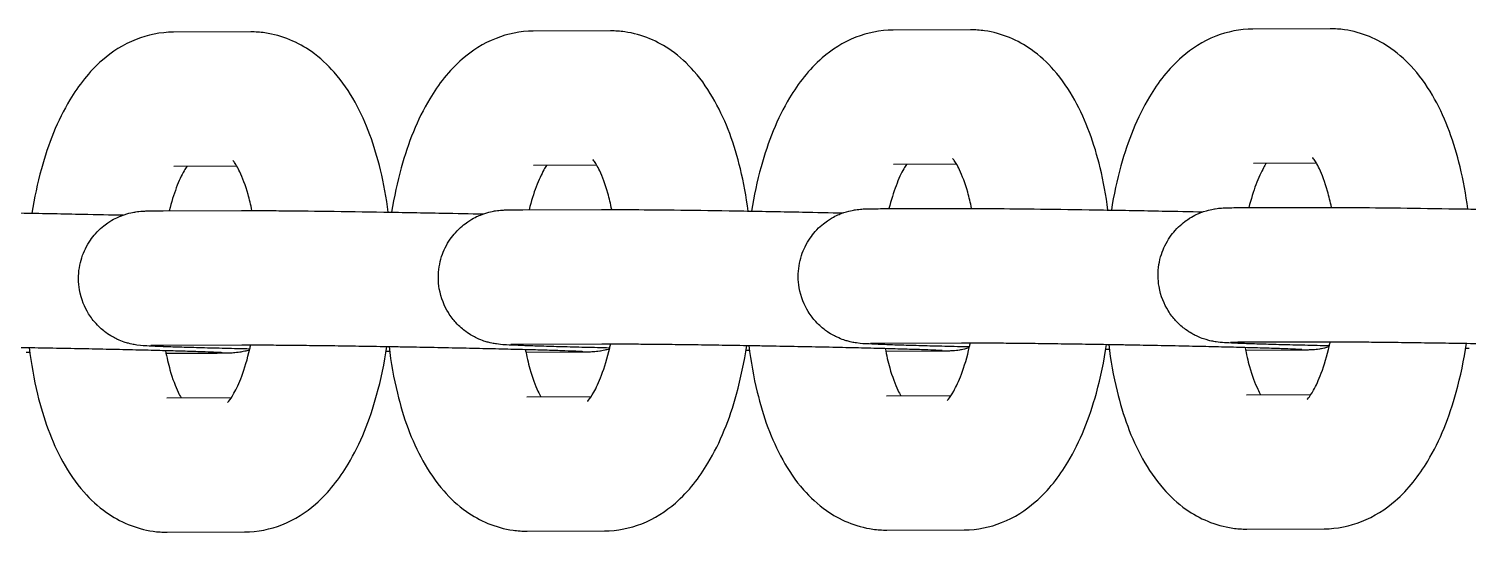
# Model space of a CAD drawing. Header units: millimetres. Extents: x 1060 to 4060, y 0 to 4400.
# Drawn here: x 2943.5 to 3007.8, y 2190 to 2212.5 of the extents above; entities that cross this region are included whole.
import ezdxf

# ---------------------------------------------------------------- set-up
doc = ezdxf.new("R2010")
doc.units = ezdxf.units.MM
doc.layers.add('AM_4', color=3, linetype='Continuous', lineweight=25)

msp = doc.modelspace()

# ---------------------------------------------------------------- linework, layer by layer
at = {"layer": 'AM_4'}
for p, q in [((2985.595, 2212.434), (2982.142, 2212.424)), ((3001.664, 2212.48), (2998.211, 2212.47)), ((2953.457, 2212.34), (2950.004, 2212.33)), ((2969.526, 2212.387), (2966.073, 2212.377)), ((2952.84, 2206.339), (2950.021, 2206.33)), ((2968.909, 2206.385), (2966.09, 2206.377)), ((2984.978, 2206.432), (2982.159, 2206.424)), ((3001.048, 2206.479), (2998.228, 2206.47)), ((2949.545, 2204.356), (2953.044, 2204.366)), ((2965.614, 2204.402), (2969.114, 2204.412)), ((2981.683, 2204.449), (2985.183, 2204.459)), ((2997.752, 2204.496), (3001.252, 2204.506)), ((2949.562, 2198.356), (2953.061, 2198.366)), ((2965.631, 2198.402), (2969.131, 2198.412)), ((2981.7, 2198.449), (2985.2, 2198.459)), ((2997.769, 2198.496), (3001.269, 2198.506)), ((2951.747, 2197.987), (2949.676, 2197.981)), ((2967.816, 2198.033), (2965.745, 2198.027)), ((2983.886, 2198.08), (2981.814, 2198.074)), ((2999.955, 2198.127), (2997.883, 2198.121)), ((2949.711, 2196), (2952.589, 2196.009)), ((2965.78, 2196.047), (2968.658, 2196.055)), ((2981.849, 2196.094), (2984.728, 2196.102)), ((2997.919, 2196.14), (3000.797, 2196.149)), ((2949.729, 2190), (2953.182, 2190.011)), ((2965.798, 2190.047), (2969.251, 2190.057)), ((2981.867, 2190.094), (2985.32, 2190.104)), ((2997.936, 2190.141), (3001.389, 2190.151))]:
    msp.add_line(p, q, dxfattribs=at)
for points, knots in [([(2982.142, 2212.424), (2981.561, 2212.422), (2980.987, 2212.302), (2979.895, 2211.871), (2979.396, 2211.543), (2978.368, 2210.651), (2977.907, 2210.048), (2976.961, 2208.469), (2976.554, 2207.433), (2976.069, 2205.68), (2975.927, 2205.018), (2975.817, 2204.339)], [3.141593, 3.141593, 3.141593, 3.141593, 3.306943, 3.306943, 3.497083, 3.497083, 3.769899, 3.769899, 4.1626, 4.1626, 4.386601, 4.386601, 4.386601, 4.386601]), ([(2991.737, 2204.388), (2991.653, 2205.033), (2991.537, 2205.663), (2991.125, 2207.358), (2990.764, 2208.372), (2989.99, 2209.767), (2989.687, 2210.217), (2989.027, 2210.968), (2988.693, 2211.281), (2987.726, 2211.961), (2987.01, 2212.282), (2986.017, 2212.42), (2985.806, 2212.434), (2985.595, 2212.434)], [1.910215, 1.910215, 1.910215, 1.910215, 2.123198, 2.123198, 2.504819, 2.504819, 2.699977, 2.699977, 2.854714, 2.854714, 3.081733, 3.081733, 3.141593, 3.141593, 3.141593, 3.141593]), ([(2998.211, 2212.47), (2997.63, 2212.469), (2997.056, 2212.348), (2995.964, 2211.917), (2995.466, 2211.589), (2994.437, 2210.698), (2993.976, 2210.094), (2993.03, 2208.515), (2992.623, 2207.48), (2992.138, 2205.727), (2991.996, 2205.065), (2991.887, 2204.385)], [3.141593, 3.141593, 3.141593, 3.141593, 3.306943, 3.306943, 3.497083, 3.497083, 3.769899, 3.769899, 4.1626, 4.1626, 4.386601, 4.386601, 4.386601, 4.386601]), ([(3007.806, 2204.434), (3007.722, 2205.08), (3007.606, 2205.71), (3007.194, 2207.405), (3006.833, 2208.419), (3006.059, 2209.814), (3005.757, 2210.263), (3005.096, 2211.014), (3004.762, 2211.328), (3003.795, 2212.008), (3003.079, 2212.328), (3002.086, 2212.467), (3001.875, 2212.481), (3001.664, 2212.48)], [1.910215, 1.910215, 1.910215, 1.910215, 2.123198, 2.123198, 2.504819, 2.504819, 2.699977, 2.699977, 2.854714, 2.854714, 3.081733, 3.081733, 3.141593, 3.141593, 3.141593, 3.141593]), ([(2950.004, 2212.33), (2949.422, 2212.329), (2948.849, 2212.208), (2947.757, 2211.777), (2947.258, 2211.449), (2946.23, 2210.558), (2945.769, 2209.954), (2944.823, 2208.375), (2944.416, 2207.34), (2943.931, 2205.587), (2943.788, 2204.925), (2943.679, 2204.245)], [3.141593, 3.141593, 3.141593, 3.141593, 3.306943, 3.306943, 3.497083, 3.497083, 3.769899, 3.769899, 4.1626, 4.1626, 4.386601, 4.386601, 4.386601, 4.386601]), ([(2959.599, 2204.294), (2959.514, 2204.94), (2959.399, 2205.569), (2958.987, 2207.265), (2958.626, 2208.279), (2957.852, 2209.674), (2957.549, 2210.123), (2956.889, 2210.874), (2956.555, 2211.188), (2955.588, 2211.868), (2954.872, 2212.188), (2953.878, 2212.327), (2953.668, 2212.341), (2953.457, 2212.34)], [1.910215, 1.910215, 1.910215, 1.910215, 2.123198, 2.123198, 2.504819, 2.504819, 2.699977, 2.699977, 2.854714, 2.854714, 3.081733, 3.081733, 3.141593, 3.141593, 3.141593, 3.141593]), ([(2966.073, 2212.377), (2965.492, 2212.375), (2964.918, 2212.255), (2963.826, 2211.824), (2963.327, 2211.496), (2962.299, 2210.604), (2961.838, 2210.001), (2960.892, 2208.422), (2960.485, 2207.387), (2960, 2205.634), (2959.857, 2204.971), (2959.748, 2204.292)], [3.141593, 3.141593, 3.141593, 3.141593, 3.306943, 3.306943, 3.497083, 3.497083, 3.769899, 3.769899, 4.1626, 4.1626, 4.386601, 4.386601, 4.386601, 4.386601]), ([(2975.668, 2204.341), (2975.583, 2204.986), (2975.468, 2205.616), (2975.056, 2207.312), (2974.695, 2208.326), (2973.921, 2209.72), (2973.618, 2210.17), (2972.958, 2210.921), (2972.624, 2211.234), (2971.657, 2211.914), (2970.941, 2212.235), (2969.947, 2212.373), (2969.737, 2212.388), (2969.526, 2212.387)], [1.910215, 1.910215, 1.910215, 1.910215, 2.123198, 2.123198, 2.504819, 2.504819, 2.699977, 2.699977, 2.854714, 2.854714, 3.081733, 3.081733, 3.141593, 3.141593, 3.141593, 3.141593]), ([(2969.578, 2204.412), (2969.526, 2204.669), (2969.467, 2204.911), (2969.29, 2205.539), (2969.161, 2205.881), (2968.936, 2206.353), (2968.839, 2206.505), (2968.75, 2206.623), (2968.73, 2206.642), (2968.73, 2206.642)], [2.0518507, 2.0518507, 2.0518507, 2.0518507, 2.1867068, 2.1867068, 2.4319972, 2.4319972, 2.6429764, 2.6429764, 2.7558455, 2.7558455, 2.7558455, 2.7558455]), ([(2985.647, 2204.459), (2985.595, 2204.716), (2985.536, 2204.958), (2985.359, 2205.586), (2985.23, 2205.928), (2985.005, 2206.4), (2984.908, 2206.552), (2984.819, 2206.669), (2984.8, 2206.688), (2984.8, 2206.688)], [2.0518507, 2.0518507, 2.0518507, 2.0518507, 2.1867068, 2.1867068, 2.4319972, 2.4319972, 2.6429764, 2.6429764, 2.7558455, 2.7558455, 2.7558455, 2.7558455]), ([(3001.716, 2204.506), (3001.664, 2204.762), (3001.605, 2205.004), (3001.428, 2205.633), (3001.299, 2205.975), (3001.075, 2206.447), (3000.977, 2206.599), (3000.888, 2206.716), (3000.869, 2206.735), (3000.869, 2206.735)], [2.0518507, 2.0518507, 2.0518507, 2.0518507, 2.1867068, 2.1867068, 2.4319972, 2.4319972, 2.6429764, 2.6429764, 2.7558455, 2.7558455, 2.7558455, 2.7558455]), ([(2950.596, 2206.332), (2950.56, 2206.277), (2950.52, 2206.211), (2950.369, 2205.943), (2950.249, 2205.686), (2950.021, 2205.081), (2949.914, 2204.735), (2949.819, 2204.356)], [3.7221344, 3.7221344, 3.7221344, 3.7221344, 3.8031098, 3.8031098, 4.0098094, 4.0098094, 4.2106777, 4.2106777, 4.2106777, 4.2106777]), ([(2953.509, 2204.366), (2953.457, 2204.622), (2953.398, 2204.864), (2953.221, 2205.493), (2953.092, 2205.835), (2952.867, 2206.307), (2952.77, 2206.459), (2952.681, 2206.576), (2952.661, 2206.595), (2952.661, 2206.595)], [2.0518507, 2.0518507, 2.0518507, 2.0518507, 2.1867068, 2.1867068, 2.4319972, 2.4319972, 2.6429764, 2.6429764, 2.7558455, 2.7558455, 2.7558455, 2.7558455]), ([(2966.666, 2206.379), (2966.629, 2206.323), (2966.589, 2206.258), (2966.438, 2205.989), (2966.318, 2205.733), (2966.091, 2205.127), (2965.983, 2204.782), (2965.888, 2204.403)], [3.7221344, 3.7221344, 3.7221344, 3.7221344, 3.8031098, 3.8031098, 4.0098094, 4.0098094, 4.2106777, 4.2106777, 4.2106777, 4.2106777]), ([(2982.735, 2206.425), (2982.698, 2206.37), (2982.658, 2206.304), (2982.507, 2206.036), (2982.387, 2205.779), (2982.16, 2205.174), (2982.052, 2204.829), (2981.957, 2204.45)], [3.7221344, 3.7221344, 3.7221344, 3.7221344, 3.8031098, 3.8031098, 4.0098094, 4.0098094, 4.2106777, 4.2106777, 4.2106777, 4.2106777]), ([(2998.804, 2206.472), (2998.767, 2206.417), (2998.727, 2206.351), (2998.577, 2206.083), (2998.456, 2205.826), (2998.229, 2205.221), (2998.121, 2204.875), (2998.027, 2204.497)], [3.7221344, 3.7221344, 3.7221344, 3.7221344, 3.8031098, 3.8031098, 4.0098094, 4.0098094, 4.2106777, 4.2106777, 4.2106777, 4.2106777]), ([(2936.975, 2204.319), (2937.081, 2204.319), (2937.195, 2204.319), (2937.441, 2204.319), (2937.573, 2204.319), (2937.855, 2204.318), (2938.004, 2204.317), (2938.316, 2204.315), (2938.478, 2204.314), (2939.283, 2204.307), (2940.018, 2204.299), (2941.607, 2204.278), (2942.46, 2204.266), (2944.202, 2204.237), (2945.09, 2204.221), (2946.576, 2204.191), (2947.187, 2204.178), (2947.767, 2204.166)], [6.283185, 6.283185, 6.283185, 6.283185, 6.36959, 6.36959, 6.457335, 6.457335, 6.545175, 6.545175, 6.631809, 6.631809, 6.956634, 6.956634, 7.278533, 7.278533, 7.599738, 7.599738, 7.83238, 7.83238, 7.83238, 7.83238]), ([(2953.413, 2198.179), (2953.231, 2198.183), (2953.051, 2198.188), (2952.684, 2198.196), (2952.497, 2198.201), (2952.131, 2198.21), (2951.951, 2198.214), (2951.603, 2198.223), (2951.434, 2198.227), (2951.111, 2198.236), (2950.957, 2198.24), (2950.658, 2198.249), (2950.514, 2198.253), (2950.238, 2198.262), (2950.107, 2198.266), (2949.858, 2198.274), (2949.742, 2198.278), (2949.525, 2198.286), (2949.424, 2198.29), (2949.126, 2198.302), (2948.958, 2198.309), (2948.686, 2198.326), (2948.644, 2198.319), (2948.334, 2198.364), (2948.299, 2198.369), (2948.195, 2198.387), (2948.122, 2198.4), (2947.887, 2198.464), (2947.756, 2198.493), (2947.354, 2198.684), (2947.201, 2198.762), (2946.864, 2199.01), (2946.715, 2199.131), (2946.44, 2199.433), (2946.325, 2199.577), (2946.045, 2200.031), (2945.883, 2200.397), (2945.755, 2201.142), (2945.752, 2201.487), (2945.854, 2202.124), (2945.954, 2202.415), (2946.212, 2202.943), (2946.375, 2203.162), (2946.737, 2203.569), (2946.924, 2203.711), (2947.336, 2203.992), (2947.509, 2204.064), (2947.879, 2204.214), (2948.001, 2204.24), (2948.203, 2204.286), (2948.269, 2204.297), (2948.385, 2204.314), (2948.429, 2204.32), (2948.526, 2204.33), (2948.567, 2204.333), (2948.699, 2204.343), (2948.761, 2204.345), (2949.023, 2204.353), (2949.245, 2204.355), (2949.545, 2204.356)], [4.705753, 4.705753, 4.705753, 4.705753, 4.779405, 4.779405, 4.859462, 4.859462, 4.940532, 4.940532, 5.021573, 5.021573, 5.101555, 5.101555, 5.182633, 5.182633, 5.264671, 5.264671, 5.346611, 5.346611, 5.427455, 5.427455, 5.605423, 5.605423, 5.762502, 5.762502, 5.779226, 5.779226, 5.801284, 5.801284, 5.818902, 5.818902, 5.826595, 5.826595, 5.831198, 5.831198, 5.834156, 5.834156, 5.838588, 5.838588, 5.841842, 5.841842, 5.845045, 5.845045, 5.848872, 5.848872, 5.854309, 5.854309, 5.863509, 5.863509, 5.879757, 5.879757, 5.897373, 5.897373, 5.917703, 5.917703, 5.9505, 5.9505, 6.036777, 6.036777, 6.283185, 6.283185, 6.283185, 6.283185]), ([(2953.044, 2204.366), (2953.15, 2204.366), (2953.264, 2204.366), (2953.51, 2204.366), (2953.642, 2204.365), (2953.924, 2204.364), (2954.073, 2204.363), (2954.385, 2204.361), (2954.547, 2204.36), (2955.352, 2204.354), (2956.087, 2204.346), (2957.677, 2204.325), (2958.529, 2204.312), (2960.271, 2204.283), (2961.159, 2204.267), (2962.645, 2204.238), (2963.256, 2204.225), (2963.836, 2204.212)], [6.283185, 6.283185, 6.283185, 6.283185, 6.36959, 6.36959, 6.457335, 6.457335, 6.545175, 6.545175, 6.631809, 6.631809, 6.956634, 6.956634, 7.278533, 7.278533, 7.599738, 7.599738, 7.83238, 7.83238, 7.83238, 7.83238]), ([(2969.483, 2198.226), (2969.3, 2198.23), (2969.12, 2198.234), (2968.753, 2198.243), (2968.566, 2198.247), (2968.2, 2198.256), (2968.02, 2198.261), (2967.672, 2198.27), (2967.503, 2198.274), (2967.18, 2198.283), (2967.026, 2198.287), (2966.727, 2198.296), (2966.583, 2198.3), (2966.308, 2198.308), (2966.176, 2198.313), (2965.928, 2198.321), (2965.811, 2198.325), (2965.594, 2198.333), (2965.493, 2198.336), (2965.195, 2198.348), (2965.027, 2198.356), (2964.755, 2198.372), (2964.713, 2198.366), (2964.403, 2198.41), (2964.368, 2198.416), (2964.264, 2198.434), (2964.191, 2198.447), (2963.956, 2198.51), (2963.825, 2198.539), (2963.424, 2198.731), (2963.27, 2198.808), (2962.933, 2199.056), (2962.784, 2199.178), (2962.509, 2199.48), (2962.394, 2199.624), (2962.114, 2200.078), (2961.952, 2200.444), (2961.824, 2201.189), (2961.821, 2201.534), (2961.923, 2202.171), (2962.023, 2202.461), (2962.281, 2202.989), (2962.444, 2203.208), (2962.806, 2203.615), (2962.993, 2203.758), (2963.405, 2204.039), (2963.578, 2204.111), (2963.948, 2204.261), (2964.071, 2204.286), (2964.272, 2204.333), (2964.338, 2204.343), (2964.454, 2204.361), (2964.498, 2204.366), (2964.595, 2204.377), (2964.636, 2204.38), (2964.768, 2204.389), (2964.83, 2204.391), (2965.092, 2204.4), (2965.314, 2204.402), (2965.614, 2204.402)], [4.705753, 4.705753, 4.705753, 4.705753, 4.779405, 4.779405, 4.859462, 4.859462, 4.940532, 4.940532, 5.021573, 5.021573, 5.101555, 5.101555, 5.182633, 5.182633, 5.264671, 5.264671, 5.346611, 5.346611, 5.427455, 5.427455, 5.605423, 5.605423, 5.762502, 5.762502, 5.779226, 5.779226, 5.801284, 5.801284, 5.818902, 5.818902, 5.826595, 5.826595, 5.831198, 5.831198, 5.834156, 5.834156, 5.838588, 5.838588, 5.841842, 5.841842, 5.845045, 5.845045, 5.848872, 5.848872, 5.854309, 5.854309, 5.863509, 5.863509, 5.879757, 5.879757, 5.897373, 5.897373, 5.917703, 5.917703, 5.9505, 5.9505, 6.036777, 6.036777, 6.283185, 6.283185, 6.283185, 6.283185]), ([(2969.114, 2204.412), (2969.219, 2204.413), (2969.333, 2204.413), (2969.579, 2204.412), (2969.711, 2204.412), (2969.993, 2204.411), (2970.142, 2204.41), (2970.454, 2204.408), (2970.616, 2204.407), (2971.421, 2204.4), (2972.156, 2204.392), (2973.746, 2204.372), (2974.598, 2204.359), (2976.34, 2204.33), (2977.228, 2204.314), (2978.714, 2204.285), (2979.325, 2204.272), (2979.906, 2204.259)], [6.283185, 6.283185, 6.283185, 6.283185, 6.36959, 6.36959, 6.457335, 6.457335, 6.545175, 6.545175, 6.631809, 6.631809, 6.956634, 6.956634, 7.278533, 7.278533, 7.599738, 7.599738, 7.83238, 7.83238, 7.83238, 7.83238]), ([(2985.552, 2198.273), (2985.369, 2198.277), (2985.19, 2198.281), (2984.822, 2198.289), (2984.635, 2198.294), (2984.269, 2198.303), (2984.089, 2198.307), (2983.741, 2198.316), (2983.572, 2198.321), (2983.249, 2198.33), (2983.095, 2198.334), (2982.796, 2198.342), (2982.652, 2198.347), (2982.377, 2198.355), (2982.245, 2198.359), (2981.997, 2198.367), (2981.88, 2198.371), (2981.663, 2198.379), (2981.562, 2198.383), (2981.264, 2198.395), (2981.097, 2198.403), (2980.824, 2198.419), (2980.782, 2198.412), (2980.472, 2198.457), (2980.437, 2198.462), (2980.333, 2198.481), (2980.26, 2198.494), (2980.026, 2198.557), (2979.894, 2198.586), (2979.493, 2198.777), (2979.339, 2198.855), (2979.002, 2199.103), (2978.853, 2199.225), (2978.579, 2199.526), (2978.463, 2199.671), (2978.183, 2200.125), (2978.021, 2200.49), (2977.893, 2201.236), (2977.89, 2201.58), (2977.992, 2202.218), (2978.092, 2202.508), (2978.351, 2203.036), (2978.513, 2203.255), (2978.875, 2203.662), (2979.062, 2203.804), (2979.474, 2204.085), (2979.647, 2204.158), (2980.018, 2204.307), (2980.14, 2204.333), (2980.341, 2204.379), (2980.407, 2204.39), (2980.523, 2204.408), (2980.567, 2204.413), (2980.664, 2204.424), (2980.705, 2204.427), (2980.837, 2204.436), (2980.899, 2204.438), (2981.161, 2204.446), (2981.383, 2204.448), (2981.683, 2204.449)], [4.705753, 4.705753, 4.705753, 4.705753, 4.779405, 4.779405, 4.859462, 4.859462, 4.940532, 4.940532, 5.021573, 5.021573, 5.101555, 5.101555, 5.182633, 5.182633, 5.264671, 5.264671, 5.346611, 5.346611, 5.427455, 5.427455, 5.605423, 5.605423, 5.762502, 5.762502, 5.779226, 5.779226, 5.801284, 5.801284, 5.818902, 5.818902, 5.826595, 5.826595, 5.831198, 5.831198, 5.834156, 5.834156, 5.838588, 5.838588, 5.841842, 5.841842, 5.845045, 5.845045, 5.848872, 5.848872, 5.854309, 5.854309, 5.863509, 5.863509, 5.879757, 5.879757, 5.897373, 5.897373, 5.917703, 5.917703, 5.9505, 5.9505, 6.036777, 6.036777, 6.283185, 6.283185, 6.283185, 6.283185]), ([(2985.183, 2204.459), (2985.288, 2204.459), (2985.402, 2204.459), (2985.648, 2204.459), (2985.78, 2204.459), (2986.062, 2204.458), (2986.211, 2204.457), (2986.523, 2204.455), (2986.685, 2204.454), (2987.49, 2204.447), (2988.225, 2204.439), (2989.815, 2204.418), (2990.668, 2204.406), (2992.409, 2204.377), (2993.297, 2204.361), (2994.784, 2204.331), (2995.394, 2204.318), (2995.975, 2204.306)], [6.283185, 6.283185, 6.283185, 6.283185, 6.36959, 6.36959, 6.457335, 6.457335, 6.545175, 6.545175, 6.631809, 6.631809, 6.956634, 6.956634, 7.278533, 7.278533, 7.599738, 7.599738, 7.83238, 7.83238, 7.83238, 7.83238]), ([(3001.621, 2198.319), (3001.438, 2198.323), (3001.259, 2198.328), (3000.892, 2198.336), (3000.705, 2198.341), (3000.338, 2198.35), (3000.158, 2198.354), (2999.81, 2198.363), (2999.642, 2198.367), (2999.319, 2198.376), (2999.164, 2198.38), (2998.865, 2198.389), (2998.721, 2198.393), (2998.446, 2198.402), (2998.314, 2198.406), (2998.066, 2198.414), (2997.949, 2198.418), (2997.732, 2198.426), (2997.631, 2198.43), (2997.333, 2198.442), (2997.166, 2198.449), (2996.893, 2198.466), (2996.852, 2198.459), (2996.541, 2198.504), (2996.506, 2198.509), (2996.402, 2198.528), (2996.329, 2198.54), (2996.095, 2198.604), (2995.963, 2198.633), (2995.562, 2198.824), (2995.408, 2198.902), (2995.071, 2199.15), (2994.922, 2199.271), (2994.648, 2199.573), (2994.533, 2199.717), (2994.252, 2200.171), (2994.09, 2200.537), (2993.962, 2201.282), (2993.959, 2201.627), (2994.061, 2202.264), (2994.161, 2202.555), (2994.42, 2203.083), (2994.582, 2203.302), (2994.944, 2203.709), (2995.131, 2203.851), (2995.543, 2204.132), (2995.716, 2204.204), (2996.087, 2204.354), (2996.209, 2204.38), (2996.41, 2204.426), (2996.476, 2204.437), (2996.592, 2204.455), (2996.636, 2204.46), (2996.733, 2204.47), (2996.774, 2204.473), (2996.906, 2204.483), (2996.968, 2204.485), (2997.23, 2204.493), (2997.452, 2204.495), (2997.752, 2204.496)], [4.705753, 4.705753, 4.705753, 4.705753, 4.779405, 4.779405, 4.859462, 4.859462, 4.940532, 4.940532, 5.021573, 5.021573, 5.101555, 5.101555, 5.182633, 5.182633, 5.264671, 5.264671, 5.346611, 5.346611, 5.427455, 5.427455, 5.605423, 5.605423, 5.762502, 5.762502, 5.779226, 5.779226, 5.801284, 5.801284, 5.818902, 5.818902, 5.826595, 5.826595, 5.831198, 5.831198, 5.834156, 5.834156, 5.838588, 5.838588, 5.841842, 5.841842, 5.845045, 5.845045, 5.848872, 5.848872, 5.854309, 5.854309, 5.863509, 5.863509, 5.879757, 5.879757, 5.897373, 5.897373, 5.917703, 5.917703, 5.9505, 5.9505, 6.036777, 6.036777, 6.283185, 6.283185, 6.283185, 6.283185]), ([(3001.252, 2204.506), (3001.357, 2204.506), (3001.471, 2204.506), (3001.717, 2204.506), (3001.85, 2204.505), (3002.131, 2204.504), (3002.28, 2204.503), (3002.592, 2204.501), (3002.755, 2204.5), (3003.559, 2204.494), (3004.294, 2204.486), (3005.884, 2204.465), (3006.737, 2204.452), (3008.478, 2204.423), (3009.366, 2204.407), (3010.853, 2204.378), (3011.463, 2204.365), (3012.044, 2204.352)], [6.283185, 6.283185, 6.283185, 6.283185, 6.36959, 6.36959, 6.457335, 6.457335, 6.545175, 6.545175, 6.631809, 6.631809, 6.956634, 6.956634, 7.278533, 7.278533, 7.599738, 7.599738, 7.83238, 7.83238, 7.83238, 7.83238]), ([(2936.992, 2198.319), (2937.321, 2198.32), (2937.765, 2198.318), (2938.441, 2198.314), (2938.589, 2198.313), (2938.897, 2198.31), (2939.059, 2198.308), (2939.392, 2198.305), (2939.564, 2198.303), (2939.915, 2198.299), (2940.094, 2198.297), (2940.463, 2198.293), (2940.653, 2198.29), (2941.043, 2198.285), (2941.243, 2198.282), (2941.648, 2198.277), (2941.854, 2198.274), (2942.268, 2198.267), (2942.476, 2198.264), (2942.896, 2198.257), (2943.108, 2198.254), (2943.537, 2198.247), (2943.754, 2198.243), (2944.189, 2198.236), (2944.406, 2198.232), (2944.838, 2198.224), (2945.052, 2198.22), (2945.479, 2198.212), (2945.691, 2198.208), (2946.115, 2198.199), (2946.326, 2198.195), (2946.745, 2198.186), (2946.951, 2198.182), (2947.356, 2198.173), (2947.554, 2198.169), (2947.942, 2198.16), (2948.133, 2198.156), (2948.507, 2198.147), (2948.691, 2198.143), (2949.05, 2198.134), (2949.224, 2198.129), (2949.559, 2198.121), (2949.72, 2198.116), (2950.03, 2198.108), (2950.177, 2198.104), (2950.463, 2198.096), (2950.6, 2198.092), (2950.86, 2198.084), (2950.983, 2198.08), (2951.213, 2198.072), (2951.32, 2198.069), (2951.801, 2198.051), (2952.082, 2198.038), (2952.18, 2198.031), (2952.188, 2198.031), (2952.188, 2198.031)], [6.283185, 6.283185, 6.283185, 6.283185, 6.57835, 6.57835, 6.656442, 6.656442, 6.735502, 6.735502, 6.814536, 6.814536, 6.892556, 6.892556, 6.971515, 6.971515, 7.051481, 7.051481, 7.131437, 7.131437, 7.210367, 7.210367, 7.289538, 7.289538, 7.369732, 7.369732, 7.449925, 7.449925, 7.529093, 7.529093, 7.608272, 7.608272, 7.688482, 7.688482, 7.768701, 7.768701, 7.8479, 7.8479, 7.926901, 7.926901, 8.006947, 8.006947, 8.087015, 8.087015, 8.166075, 8.166075, 8.244397, 8.244397, 8.323793, 8.323793, 8.403251, 8.403251, 8.481723, 8.481723, 8.784086, 8.784086, 8.828436, 8.828436, 8.828436, 8.828436]), ([(2948.998, 2198.349), (2948.998, 2198.349), (2949.006, 2198.349), (2949.068, 2198.351), (2949.181, 2198.353), (2949.4, 2198.355), (2949.477, 2198.355), (2949.562, 2198.356)], [5.9940694, 5.9940694, 5.9940694, 5.9940694, 6.0400138, 6.0400138, 6.2067642, 6.2067642, 6.2831853, 6.2831853, 6.2831853, 6.2831853]), ([(2952.419, 2195.791), (2952.419, 2195.791), (2952.441, 2195.811), (2952.53, 2195.919), (2952.614, 2196.037), (2952.817, 2196.398), (2952.937, 2196.655), (2953.185, 2197.314), (2953.311, 2197.733), (2953.43, 2198.251), (2953.443, 2198.308), (2953.455, 2198.366)], [0.364313, 0.364313, 0.364313, 0.364313, 0.4814287, 0.4814287, 0.6615172, 0.6615172, 0.8682167, 0.8682167, 1.1055917, 1.1055917, 1.134664, 1.134664, 1.134664, 1.134664]), ([(2953.061, 2198.366), (2953.39, 2198.367), (2953.835, 2198.365), (2954.51, 2198.36), (2954.658, 2198.359), (2954.966, 2198.357), (2955.128, 2198.355), (2955.461, 2198.352), (2955.633, 2198.35), (2955.984, 2198.346), (2956.164, 2198.344), (2956.533, 2198.339), (2956.722, 2198.337), (2957.112, 2198.332), (2957.312, 2198.329), (2957.717, 2198.323), (2957.923, 2198.32), (2958.337, 2198.314), (2958.545, 2198.311), (2958.965, 2198.304), (2959.177, 2198.301), (2959.606, 2198.294), (2959.823, 2198.29), (2960.258, 2198.282), (2960.476, 2198.278), (2960.907, 2198.27), (2961.122, 2198.266), (2961.548, 2198.258), (2961.76, 2198.254), (2962.184, 2198.246), (2962.396, 2198.242), (2962.814, 2198.233), (2963.021, 2198.229), (2963.425, 2198.22), (2963.623, 2198.215), (2964.011, 2198.207), (2964.202, 2198.202), (2964.576, 2198.194), (2964.76, 2198.189), (2965.119, 2198.18), (2965.293, 2198.176), (2965.628, 2198.167), (2965.79, 2198.163), (2966.099, 2198.155), (2966.247, 2198.151), (2966.532, 2198.142), (2966.669, 2198.138), (2966.929, 2198.13), (2967.052, 2198.127), (2967.282, 2198.119), (2967.389, 2198.115), (2967.87, 2198.098), (2968.151, 2198.085), (2968.249, 2198.078), (2968.257, 2198.077), (2968.257, 2198.077)], [6.283185, 6.283185, 6.283185, 6.283185, 6.57835, 6.57835, 6.656442, 6.656442, 6.735502, 6.735502, 6.814536, 6.814536, 6.892556, 6.892556, 6.971515, 6.971515, 7.051481, 7.051481, 7.131437, 7.131437, 7.210367, 7.210367, 7.289538, 7.289538, 7.369732, 7.369732, 7.449925, 7.449925, 7.529093, 7.529093, 7.608272, 7.608272, 7.688482, 7.688482, 7.768701, 7.768701, 7.8479, 7.8479, 7.926901, 7.926901, 8.006947, 8.006947, 8.087015, 8.087015, 8.166075, 8.166075, 8.244397, 8.244397, 8.323793, 8.323793, 8.403251, 8.403251, 8.481723, 8.481723, 8.784086, 8.784086, 8.828436, 8.828436, 8.828436, 8.828436]), ([(2953.182, 2190.011), (2953.763, 2190.012), (2954.337, 2190.133), (2955.429, 2190.563), (2955.928, 2190.892), (2956.956, 2191.783), (2957.417, 2192.387), (2958.363, 2193.966), (2958.77, 2195.001), (2959.272, 2196.816), (2959.425, 2197.546), (2959.538, 2198.295)], [0, 0, 0, 0, 0.16535, 0.16535, 0.355491, 0.355491, 0.628306, 0.628306, 1.021007, 1.021007, 1.26683, 1.26683, 1.26683, 1.26683]), ([(2959.631, 2198.293), (2959.717, 2197.578), (2959.841, 2196.881), (2960.268, 2195.123), (2960.629, 2194.108), (2961.403, 2192.714), (2961.706, 2192.264), (2962.366, 2191.513), (2962.7, 2191.2), (2963.667, 2190.52), (2964.383, 2190.199), (2965.377, 2190.061), (2965.587, 2190.047), (2965.798, 2190.047)], [5.029859, 5.029859, 5.029859, 5.029859, 5.26479, 5.26479, 5.646411, 5.646411, 5.841569, 5.841569, 5.996306, 5.996306, 6.223325, 6.223325, 6.283185, 6.283185, 6.283185, 6.283185]), ([(2965.067, 2198.396), (2965.067, 2198.396), (2965.076, 2198.396), (2965.137, 2198.398), (2965.25, 2198.4), (2965.469, 2198.402), (2965.546, 2198.402), (2965.631, 2198.402)], [5.9940694, 5.9940694, 5.9940694, 5.9940694, 6.0400138, 6.0400138, 6.2067642, 6.2067642, 6.2831853, 6.2831853, 6.2831853, 6.2831853]), ([(2968.488, 2195.837), (2968.488, 2195.837), (2968.51, 2195.857), (2968.599, 2195.965), (2968.684, 2196.084), (2968.886, 2196.445), (2969.006, 2196.702), (2969.254, 2197.361), (2969.38, 2197.779), (2969.499, 2198.297), (2969.512, 2198.355), (2969.524, 2198.412)], [0.364313, 0.364313, 0.364313, 0.364313, 0.4814287, 0.4814287, 0.6615172, 0.6615172, 0.8682167, 0.8682167, 1.1055917, 1.1055917, 1.134664, 1.134664, 1.134664, 1.134664]), ([(2969.131, 2198.412), (2969.459, 2198.413), (2969.904, 2198.412), (2970.579, 2198.407), (2970.727, 2198.406), (2971.035, 2198.403), (2971.197, 2198.402), (2971.53, 2198.398), (2971.702, 2198.397), (2972.053, 2198.393), (2972.233, 2198.391), (2972.602, 2198.386), (2972.792, 2198.384), (2973.181, 2198.378), (2973.381, 2198.376), (2973.786, 2198.37), (2973.992, 2198.367), (2974.406, 2198.361), (2974.614, 2198.357), (2975.034, 2198.351), (2975.246, 2198.347), (2975.675, 2198.34), (2975.892, 2198.336), (2976.327, 2198.329), (2976.545, 2198.325), (2976.977, 2198.317), (2977.191, 2198.313), (2977.617, 2198.305), (2977.829, 2198.301), (2978.253, 2198.293), (2978.465, 2198.288), (2978.883, 2198.28), (2979.09, 2198.275), (2979.494, 2198.267), (2979.692, 2198.262), (2980.081, 2198.253), (2980.271, 2198.249), (2980.645, 2198.24), (2980.829, 2198.236), (2981.188, 2198.227), (2981.362, 2198.223), (2981.697, 2198.214), (2981.859, 2198.21), (2982.168, 2198.201), (2982.316, 2198.197), (2982.601, 2198.189), (2982.738, 2198.185), (2982.998, 2198.177), (2983.121, 2198.173), (2983.351, 2198.166), (2983.458, 2198.162), (2983.939, 2198.145), (2984.22, 2198.131), (2984.318, 2198.125), (2984.326, 2198.124), (2984.326, 2198.124)], [6.283185, 6.283185, 6.283185, 6.283185, 6.57835, 6.57835, 6.656442, 6.656442, 6.735502, 6.735502, 6.814536, 6.814536, 6.892556, 6.892556, 6.971515, 6.971515, 7.051481, 7.051481, 7.131437, 7.131437, 7.210367, 7.210367, 7.289538, 7.289538, 7.369732, 7.369732, 7.449925, 7.449925, 7.529093, 7.529093, 7.608272, 7.608272, 7.688482, 7.688482, 7.768701, 7.768701, 7.8479, 7.8479, 7.926901, 7.926901, 8.006947, 8.006947, 8.087015, 8.087015, 8.166075, 8.166075, 8.244397, 8.244397, 8.323793, 8.323793, 8.403251, 8.403251, 8.481723, 8.481723, 8.784086, 8.784086, 8.828436, 8.828436, 8.828436, 8.828436]), ([(2969.251, 2190.057), (2969.832, 2190.059), (2970.406, 2190.179), (2971.498, 2190.61), (2971.997, 2190.938), (2973.025, 2191.83), (2973.486, 2192.433), (2974.432, 2194.012), (2974.839, 2195.048), (2975.342, 2196.863), (2975.494, 2197.592), (2975.607, 2198.341)], [0, 0, 0, 0, 0.16535, 0.16535, 0.355491, 0.355491, 0.628306, 0.628306, 1.021007, 1.021007, 1.26683, 1.26683, 1.26683, 1.26683]), ([(2975.7, 2198.34), (2975.786, 2197.625), (2975.91, 2196.927), (2976.337, 2195.169), (2976.698, 2194.155), (2977.472, 2192.76), (2977.775, 2192.311), (2978.435, 2191.56), (2978.769, 2191.247), (2979.736, 2190.567), (2980.452, 2190.246), (2981.446, 2190.108), (2981.656, 2190.093), (2981.867, 2190.094)], [5.029859, 5.029859, 5.029859, 5.029859, 5.26479, 5.26479, 5.646411, 5.646411, 5.841569, 5.841569, 5.996306, 5.996306, 6.223325, 6.223325, 6.283185, 6.283185, 6.283185, 6.283185]), ([(2981.136, 2198.442), (2981.136, 2198.442), (2981.145, 2198.443), (2981.207, 2198.445), (2981.319, 2198.447), (2981.538, 2198.448), (2981.615, 2198.449), (2981.7, 2198.449)], [5.9940694, 5.9940694, 5.9940694, 5.9940694, 6.0400138, 6.0400138, 6.2067642, 6.2067642, 6.2831853, 6.2831853, 6.2831853, 6.2831853]), ([(2984.557, 2195.884), (2984.557, 2195.884), (2984.579, 2195.904), (2984.668, 2196.012), (2984.753, 2196.131), (2984.955, 2196.492), (2985.075, 2196.748), (2985.323, 2197.408), (2985.449, 2197.826), (2985.568, 2198.344), (2985.581, 2198.401), (2985.593, 2198.459)], [0.364313, 0.364313, 0.364313, 0.364313, 0.4814287, 0.4814287, 0.6615172, 0.6615172, 0.8682167, 0.8682167, 1.1055917, 1.1055917, 1.134664, 1.134664, 1.134664, 1.134664]), ([(2985.2, 2198.459), (2985.528, 2198.46), (2985.973, 2198.459), (2986.648, 2198.454), (2986.796, 2198.453), (2987.105, 2198.45), (2987.266, 2198.448), (2987.599, 2198.445), (2987.771, 2198.443), (2988.122, 2198.439), (2988.302, 2198.437), (2988.671, 2198.433), (2988.861, 2198.43), (2989.25, 2198.425), (2989.45, 2198.422), (2989.856, 2198.417), (2990.061, 2198.414), (2990.475, 2198.407), (2990.683, 2198.404), (2991.104, 2198.397), (2991.316, 2198.394), (2991.745, 2198.387), (2991.962, 2198.383), (2992.396, 2198.376), (2992.614, 2198.372), (2993.046, 2198.364), (2993.26, 2198.36), (2993.686, 2198.352), (2993.898, 2198.348), (2994.322, 2198.339), (2994.534, 2198.335), (2994.952, 2198.326), (2995.159, 2198.322), (2995.563, 2198.313), (2995.761, 2198.309), (2996.15, 2198.3), (2996.34, 2198.296), (2996.714, 2198.287), (2996.899, 2198.283), (2997.257, 2198.274), (2997.431, 2198.269), (2997.767, 2198.261), (2997.928, 2198.257), (2998.237, 2198.248), (2998.385, 2198.244), (2998.67, 2198.236), (2998.807, 2198.232), (2999.067, 2198.224), (2999.191, 2198.22), (2999.42, 2198.212), (2999.527, 2198.209), (3000.008, 2198.191), (3000.289, 2198.178), (3000.387, 2198.171), (3000.395, 2198.171), (3000.395, 2198.171)], [6.283185, 6.283185, 6.283185, 6.283185, 6.57835, 6.57835, 6.656442, 6.656442, 6.735502, 6.735502, 6.814536, 6.814536, 6.892556, 6.892556, 6.971515, 6.971515, 7.051481, 7.051481, 7.131437, 7.131437, 7.210367, 7.210367, 7.289538, 7.289538, 7.369732, 7.369732, 7.449925, 7.449925, 7.529093, 7.529093, 7.608272, 7.608272, 7.688482, 7.688482, 7.768701, 7.768701, 7.8479, 7.8479, 7.926901, 7.926901, 8.006947, 8.006947, 8.087015, 8.087015, 8.166075, 8.166075, 8.244397, 8.244397, 8.323793, 8.323793, 8.403251, 8.403251, 8.481723, 8.481723, 8.784086, 8.784086, 8.828436, 8.828436, 8.828436, 8.828436]), ([(2985.32, 2190.104), (2985.902, 2190.106), (2986.475, 2190.226), (2987.567, 2190.657), (2988.066, 2190.985), (2989.094, 2191.877), (2989.555, 2192.48), (2990.501, 2194.059), (2990.908, 2195.094), (2991.411, 2196.909), (2991.563, 2197.639), (2991.676, 2198.388)], [0, 0, 0, 0, 0.16535, 0.16535, 0.355491, 0.355491, 0.628306, 0.628306, 1.021007, 1.021007, 1.26683, 1.26683, 1.26683, 1.26683]), ([(2991.769, 2198.386), (2991.855, 2197.671), (2991.979, 2196.974), (2992.406, 2195.216), (2992.767, 2194.202), (2993.541, 2192.807), (2993.844, 2192.358), (2994.504, 2191.607), (2994.838, 2191.293), (2995.805, 2190.613), (2996.521, 2190.293), (2997.515, 2190.154), (2997.726, 2190.14), (2997.936, 2190.141)], [5.029859, 5.029859, 5.029859, 5.029859, 5.26479, 5.26479, 5.646411, 5.646411, 5.841569, 5.841569, 5.996306, 5.996306, 6.223325, 6.223325, 6.283185, 6.283185, 6.283185, 6.283185]), ([(2997.206, 2198.489), (2997.206, 2198.489), (2997.214, 2198.489), (2997.276, 2198.491), (2997.388, 2198.493), (2997.607, 2198.495), (2997.684, 2198.496), (2997.769, 2198.496)], [5.9940694, 5.9940694, 5.9940694, 5.9940694, 6.0400138, 6.0400138, 6.2067642, 6.2067642, 6.2831853, 6.2831853, 6.2831853, 6.2831853]), ([(2997.856, 2198.258), (2997.915, 2197.948), (2997.983, 2197.658), (2998.172, 2196.988), (2998.301, 2196.646), (2998.468, 2196.296), (2998.512, 2196.212), (2998.553, 2196.142)], [5.1686547, 5.1686547, 5.1686547, 5.1686547, 5.3282994, 5.3282994, 5.5735898, 5.5735898, 5.6669304, 5.6669304, 5.6669304, 5.6669304]), ([(3001.611, 2198.277), (3001.523, 2198.25), (3001.457, 2198.233), (3001.297, 2198.197), (3001.231, 2198.186), (3001.115, 2198.168), (3001.071, 2198.163), (3000.974, 2198.152), (3000.933, 2198.149), (3000.801, 2198.14), (3000.739, 2198.138), (3000.477, 2198.129), (3000.255, 2198.128), (2999.955, 2198.127)], [9.0120726, 9.0120726, 9.0120726, 9.0120726, 9.0213493, 9.0213493, 9.0389658, 9.0389658, 9.0592959, 9.0592959, 9.0920926, 9.0920926, 9.1783692, 9.1783692, 9.424778, 9.424778, 9.424778, 9.424778]), ([(3000.626, 2195.931), (3000.626, 2195.931), (3000.648, 2195.951), (3000.737, 2196.059), (3000.822, 2196.177), (3001.024, 2196.538), (3001.144, 2196.795), (3001.392, 2197.454), (3001.518, 2197.873), (3001.637, 2198.391), (3001.65, 2198.448), (3001.662, 2198.506)], [0.364313, 0.364313, 0.364313, 0.364313, 0.4814287, 0.4814287, 0.6615172, 0.6615172, 0.8682167, 0.8682167, 1.1055917, 1.1055917, 1.134664, 1.134664, 1.134664, 1.134664]), ([(3001.269, 2198.506), (3001.597, 2198.507), (3002.042, 2198.505), (3002.717, 2198.5), (3002.865, 2198.499), (3003.174, 2198.497), (3003.335, 2198.495), (3003.668, 2198.492), (3003.84, 2198.49), (3004.192, 2198.486), (3004.371, 2198.484), (3004.74, 2198.479), (3004.93, 2198.477), (3005.319, 2198.472), (3005.519, 2198.469), (3005.925, 2198.463), (3006.131, 2198.46), (3006.545, 2198.454), (3006.753, 2198.451), (3007.173, 2198.444), (3007.385, 2198.441), (3007.814, 2198.434), (3008.031, 2198.43), (3008.465, 2198.422), (3008.683, 2198.418), (3009.115, 2198.41), (3009.329, 2198.407), (3009.755, 2198.398), (3009.968, 2198.394), (3010.391, 2198.386), (3010.603, 2198.382), (3011.021, 2198.373), (3011.228, 2198.369), (3011.633, 2198.36), (3011.831, 2198.356), (3012.219, 2198.347), (3012.409, 2198.342), (3012.784, 2198.334), (3012.968, 2198.329), (3013.326, 2198.32), (3013.5, 2198.316), (3013.836, 2198.307), (3013.997, 2198.303), (3014.306, 2198.295), (3014.454, 2198.291), (3014.739, 2198.283), (3014.876, 2198.278), (3015.137, 2198.271), (3015.26, 2198.267), (3015.49, 2198.259), (3015.596, 2198.255), (3016.077, 2198.238), (3016.359, 2198.225), (3016.456, 2198.218), (3016.464, 2198.217), (3016.464, 2198.217)], [6.283185, 6.283185, 6.283185, 6.283185, 6.57835, 6.57835, 6.656442, 6.656442, 6.735502, 6.735502, 6.814536, 6.814536, 6.892556, 6.892556, 6.971515, 6.971515, 7.051481, 7.051481, 7.131437, 7.131437, 7.210367, 7.210367, 7.289538, 7.289538, 7.369732, 7.369732, 7.449925, 7.449925, 7.529093, 7.529093, 7.608272, 7.608272, 7.688482, 7.688482, 7.768701, 7.768701, 7.8479, 7.8479, 7.926901, 7.926901, 8.006947, 8.006947, 8.087015, 8.087015, 8.166075, 8.166075, 8.244397, 8.244397, 8.323793, 8.323793, 8.403251, 8.403251, 8.481723, 8.481723, 8.784086, 8.784086, 8.828436, 8.828436, 8.828436, 8.828436]), ([(3001.389, 2190.151), (3001.971, 2190.152), (3002.544, 2190.273), (3003.636, 2190.704), (3004.135, 2191.032), (3005.163, 2191.923), (3005.624, 2192.527), (3006.57, 2194.106), (3006.977, 2195.141), (3007.48, 2196.956), (3007.632, 2197.686), (3007.745, 2198.435)], [0, 0, 0, 0, 0.16535, 0.16535, 0.355491, 0.355491, 0.628306, 0.628306, 1.021007, 1.021007, 1.26683, 1.26683, 1.26683, 1.26683]), ([(2943.561, 2198.246), (2943.648, 2197.531), (2943.772, 2196.834), (2944.199, 2195.076), (2944.56, 2194.062), (2945.334, 2192.667), (2945.637, 2192.218), (2946.297, 2191.467), (2946.631, 2191.153), (2947.598, 2190.473), (2948.314, 2190.153), (2949.307, 2190.014), (2949.518, 2190), (2949.729, 2190)], [5.029859, 5.029859, 5.029859, 5.029859, 5.26479, 5.26479, 5.646411, 5.646411, 5.841569, 5.841569, 5.996306, 5.996306, 6.223325, 6.223325, 6.283185, 6.283185, 6.283185, 6.283185]), ([(2949.649, 2198.118), (2949.708, 2197.808), (2949.776, 2197.518), (2949.965, 2196.848), (2950.094, 2196.506), (2950.261, 2196.156), (2950.305, 2196.072), (2950.346, 2196.002)], [5.1686547, 5.1686547, 5.1686547, 5.1686547, 5.3282994, 5.3282994, 5.5735898, 5.5735898, 5.6669304, 5.6669304, 5.6669304, 5.6669304]), ([(2953.403, 2198.137), (2953.315, 2198.11), (2953.25, 2198.093), (2953.09, 2198.056), (2953.024, 2198.046), (2952.907, 2198.028), (2952.863, 2198.023), (2952.766, 2198.012), (2952.725, 2198.009), (2952.594, 2198), (2952.532, 2197.998), (2952.27, 2197.989), (2952.048, 2197.988), (2951.747, 2197.987)], [9.0120726, 9.0120726, 9.0120726, 9.0120726, 9.0213493, 9.0213493, 9.0389658, 9.0389658, 9.0592959, 9.0592959, 9.0920926, 9.0920926, 9.1783692, 9.1783692, 9.424778, 9.424778, 9.424778, 9.424778]), ([(2965.718, 2198.165), (2965.777, 2197.855), (2965.845, 2197.564), (2966.034, 2196.895), (2966.163, 2196.553), (2966.33, 2196.203), (2966.374, 2196.119), (2966.415, 2196.049)], [5.1686547, 5.1686547, 5.1686547, 5.1686547, 5.3282994, 5.3282994, 5.5735898, 5.5735898, 5.6669304, 5.6669304, 5.6669304, 5.6669304]), ([(2969.473, 2198.183), (2969.385, 2198.156), (2969.319, 2198.14), (2969.159, 2198.103), (2969.093, 2198.092), (2968.976, 2198.075), (2968.932, 2198.069), (2968.836, 2198.059), (2968.794, 2198.056), (2968.663, 2198.046), (2968.601, 2198.044), (2968.339, 2198.036), (2968.117, 2198.034), (2967.816, 2198.033)], [9.0120726, 9.0120726, 9.0120726, 9.0120726, 9.0213493, 9.0213493, 9.0389658, 9.0389658, 9.0592959, 9.0592959, 9.0920926, 9.0920926, 9.1783692, 9.1783692, 9.424778, 9.424778, 9.424778, 9.424778]), ([(2981.787, 2198.212), (2981.846, 2197.901), (2981.914, 2197.611), (2982.103, 2196.942), (2982.232, 2196.6), (2982.399, 2196.249), (2982.443, 2196.166), (2982.484, 2196.096)], [5.1686547, 5.1686547, 5.1686547, 5.1686547, 5.3282994, 5.3282994, 5.5735898, 5.5735898, 5.6669304, 5.6669304, 5.6669304, 5.6669304]), ([(2985.542, 2198.23), (2985.454, 2198.203), (2985.388, 2198.187), (2985.228, 2198.15), (2985.162, 2198.139), (2985.045, 2198.121), (2985.002, 2198.116), (2984.905, 2198.106), (2984.864, 2198.102), (2984.732, 2198.093), (2984.67, 2198.091), (2984.408, 2198.083), (2984.186, 2198.081), (2983.886, 2198.08)], [9.0120726, 9.0120726, 9.0120726, 9.0120726, 9.0213493, 9.0213493, 9.0389658, 9.0389658, 9.0592959, 9.0592959, 9.0920926, 9.0920926, 9.1783692, 9.1783692, 9.424778, 9.424778, 9.424778, 9.424778])]:
    msp.add_open_spline(points, degree=3, knots=knots, dxfattribs=at)
for points in [[(2943.59, 2198.018), (2943.538, 2198.019), (2943.486, 2198.02), (2943.433, 2198.021)], [(2959.659, 2198.065), (2959.607, 2198.066), (2959.555, 2198.067), (2959.502, 2198.067)], [(2975.729, 2198.112), (2975.676, 2198.112), (2975.624, 2198.113), (2975.571, 2198.114)], [(2991.798, 2198.158), (2991.745, 2198.159), (2991.693, 2198.16), (2991.64, 2198.161)], [(3007.867, 2198.205), (3007.814, 2198.206), (3007.762, 2198.207), (3007.709, 2198.207)]]:
    msp.add_open_spline(points, degree=3, dxfattribs=at)

doc.saveas('drawing.dxf')
